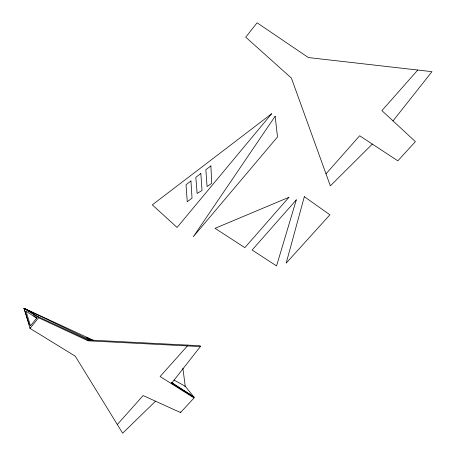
<?xml version="1.0" encoding="UTF-8"?>
<svg xmlns="http://www.w3.org/2000/svg" width="456" height="456" viewBox="0 0 456 456"><rect width="100%" height="100%" fill="white"/><g stroke="black" fill="none" stroke-linecap="round" stroke-linejoin="round"><path stroke-width="0.68" d="M88.128 339.971L200.201 345.762L200.344 346.588L88.094 340.809L88.128 339.971L38.663 316.92L24.025 308.307L30.056 328.411L75.263 356.193L122.653 433.2L155.53 401.2M38.663 316.92L38.555 317.741L30.056 328.411L30.176 327.579M200.344 346.588L171.348 383.604L171.256 382.744L193.925 397.051L194.051 397.928L180.559 412.56L143.133 395.569L117.312 424.525M393.009 120.903L431.974 71.66L308.387 57.564L257.076 22.8L245.738 37.17L291.401 78.107L330.355 185.871L372.33 144.085M326 173.833L359.664 135.763L397.832 160.843L415.393 141.634L381.9 110.614L417.776 70.042M184.845 386.659L185.239 386.226L182.879 368.214M29.326 324.923L24.025 308.307L93.508 340.341M88.094 340.809L38.555 317.741L24.025 308.307L90.573 340.296M91.998 340.415L86.412 337.394L92.904 340.529M174.101 380.127L185.239 386.226L193.925 397.051L185.558 391.693M171.274 382.897L193.948 397.21M194.051 397.928L160.113 376.525L187.405 345.922L187.285 345.095M171.969 382.715L193.925 397.051M24.025 308.307L25.718 309.601M33.636 315.643L36.463 317.798M180.473 411.836L180.559 412.56M304.334 196.673L286.168 263.158L329.922 214.81L304.334 196.673M296.303 199.87L276.558 265.928L252.122 250.03L296.303 199.87M275.139 116.246L193.315 236.715L277.516 136.942L275.139 116.246M36.645 318.128L30.466 325.886L26.072 311.248L36.645 318.128M271.588 113.795L177.093 227.447L152.315 204.864L271.588 113.795M288.939 197.294L244.826 247.659L215.044 228.325L288.939 197.294M190.933 180.998L186.037 184.748L187.251 201.751L192.033 198.143L190.933 180.998M200.845 173.519L195.841 177.355L197.135 193.469L202.031 190.448L200.845 173.519M210.871 165.916L205.85 169.723L207.081 186.532L211.749 183.306L210.871 165.916"/></g></svg>
